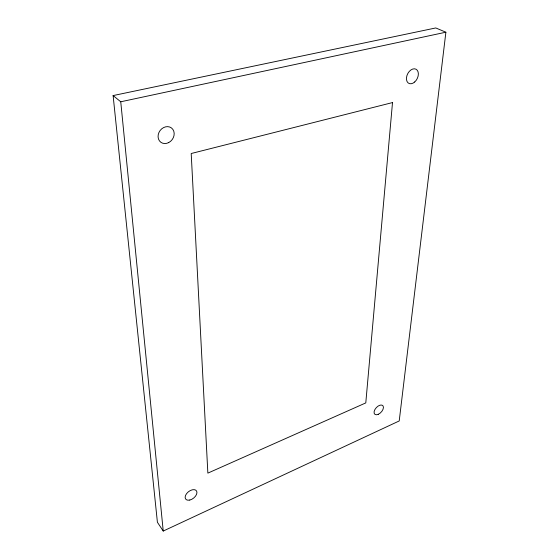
<?xml version="1.0" encoding="UTF-8"?>
<svg xmlns="http://www.w3.org/2000/svg" width="559" height="559" viewBox="0 0 559 559"><rect width="100%" height="100%" fill="white"/><g stroke="black" fill="none" stroke-linecap="round" stroke-linejoin="round"><path stroke-width="0.84" d="M445.886 32.205L399.217 420.955L163.235 531.05L157.407 522.281L113.114 95.575L435.775 27.95L445.886 32.205L120.751 101.78L113.114 95.575M120.751 101.78L163.235 531.05M392.509 102.57L365.789 402.906L207.857 473.124L191.199 153.522L392.509 102.57M414.687 81.991A7.945 5.352 -63.4 0 0 416.029 69.218A7.945 5.352 -63.4 0 0 406.491 77.659A7.945 5.352 -63.4 0 0 414.687 81.991M168.699 142.587A8.916 7.553 -53.6 0 0 171.452 127.941A8.916 7.553 -53.6 0 0 158.225 134.754A8.916 7.553 -53.6 0 0 168.699 142.587M378.275 414.31A5.904 3.326 -47.2 0 0 383.027 405.876A5.904 3.326 -47.2 0 0 374.928 409.509A5.904 3.326 -47.2 0 0 378.275 414.31M189.774 500.053A6.806 4.102 -38.3 0 0 196.663 491.179A6.806 4.102 -38.3 0 0 186.65 493.562A6.806 4.102 -38.3 0 0 189.774 500.053"/></g></svg>
